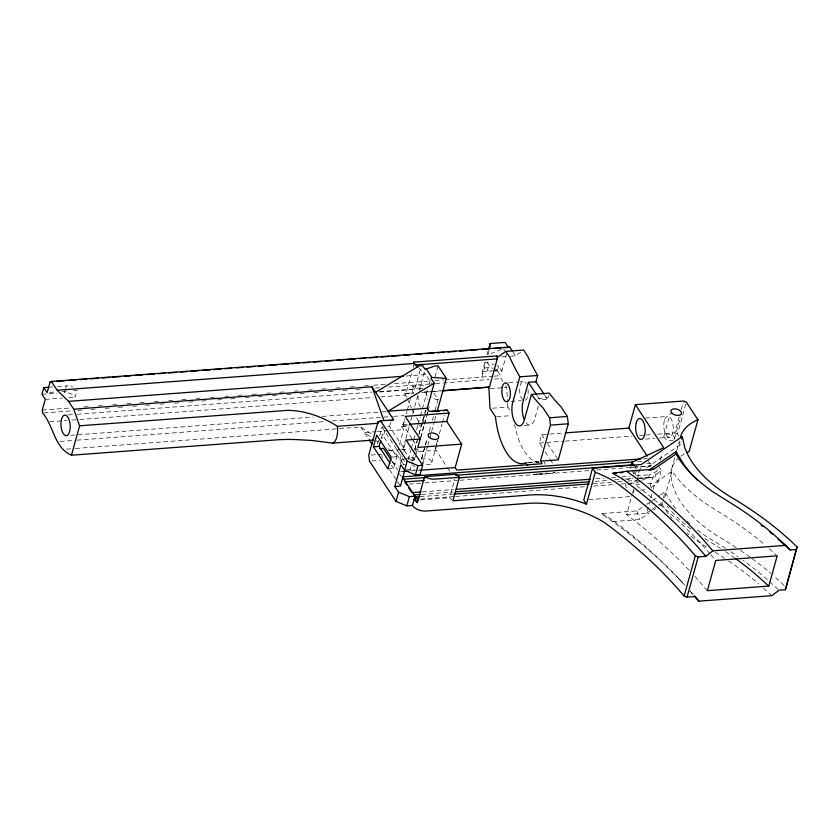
<?xml version="1.0" encoding="UTF-8"?>
<svg xmlns="http://www.w3.org/2000/svg" width="839" height="839" viewBox="0 0 839 839"><rect width="100%" height="100%" fill="white"/><g stroke="black" fill="none" stroke-linecap="round" stroke-linejoin="round"><path stroke-width="0.63" stroke-dasharray="4.2 3.15" d="M484.816 362.679L482.289 371.771L481.859 377.089L484.376 367.996L484.816 362.679L487.144 362.5L493.993 364.661M659.947 505.739L662.076 504.281L663.188 499.331M663.46 498.093L664.855 491.916L672.28 504.145A130.381 73.098 15.5 0 0 676.905 510.28M626.03 483.956L625.516 485.823L627.614 488.99M399.458 444.67L403.632 429.631L401.608 426.485L402.898 426.065L404.933 418.682M406.296 413.763L406.978 411.309M407.314 410.082L410.376 399.007M411.729 394.089L413.092 389.17L412.725 386.234L426.254 385.216M65.379 389.254L64.446 392.6A8.411 4.709 15.5 0 1 75.258 397.067L77.115 390.376L73.371 390.659M65.683 388.132L66.302 385.898A8.411 4.709 15.5 0 1 72.574 386.978M377.34 444.093L378.347 440.454M379.689 435.609L382.039 427.135L389.537 426.569L404.461 449.232L403.79 451.655M381.326 438.21L382.301 434.686L378.924 434.938M389.537 426.569L391.163 420.696M406.6 397.35L404.723 393.774L406.013 393.355L411.456 373.712M413.166 367.576L413.847 365.112M412.127 438.776L402.888 424.744L404.555 418.755M403.349 464.177L396.679 454.696L398.074 449.683M379.532 392.033L414.791 389.38L421.744 364.315M387.933 468.875L393.554 468.456L396.816 456.72L382.301 434.686M399.993 459.741L401.388 454.728M402.783 449.714L405.562 439.688M405.908 438.43L409.39 425.866M410.785 420.832L417.759 395.672M419.154 390.659L424.712 370.597M410.732 460.254L403.528 449.305L405.447 442.384M400.434 463.768L402.447 456.5M408.236 459.772L411.016 449.746M411.362 448.498L413.449 440.968M413.795 439.709L415.2 434.675M416.595 429.652L417.633 425.876M417.99 424.618L420.077 417.067M420.423 415.808L427.397 390.691M429.128 384.43L430.522 379.417M411.498 460.873L413.239 454.581M414.634 449.547L417.077 440.748M418.818 434.455L424.408 414.33M424.754 413.071L425.446 410.554M412.295 460.59A6.303 3.534 15.5 0 1 413.407 460.108L414.33 459.95L412.652 457.391L413.333 454.916M414.707 449.956L417.455 440.035M419.175 433.836L422.269 422.688M422.615 421.44L424.681 414.005M425.016 412.767L425.709 410.292M434.969 376.91L438.042 365.804M422.531 424.586L426.632 409.831M409.81 471.078L412.243 462.31M412.599 461.051L415.032 452.284M415.378 451.025L416.071 448.519L418.158 451.623L435.965 450.281L446.663 466.557M414.33 459.95L415.368 456.227M415.704 454.99L417.423 448.792M420.517 437.643L423.957 425.247M424.303 424.01L426.359 416.564M426.705 415.326L427.743 411.613M428.079 410.365L429.117 406.653M420.853 437.633L424.261 425.342M424.607 424.115L426.652 416.752M426.988 415.515L428.016 411.834M421.524 458.776L427.103 438.65M421.66 458.744L425.1 446.348M425.436 445.11L427.156 438.912M429.222 431.477L430.942 425.279M432.316 420.318L433.344 416.605M435.063 410.407L438.094 399.5L433.165 392.023M422.657 463.778L427.471 446.432M427.817 445.194L431.246 432.798M431.592 431.561L434.34 421.639M434.686 420.402L436.752 412.966M436.28 444.89L437.643 439.982M439.342 433.836L442.069 424.01M442.415 422.783L444.46 415.41M431.77 462.667L438.052 440.024M488.13 350.712L487.134 354.299L489.473 354.121L502.236 349.087M488.036 354.834L489.357 350.041M452.095 500.034L449.641 497.737L454.79 479.205M488.13 367.713L487.333 370.586L492.178 370.765M502.907 381.546L500.967 378.609L500.6 375.673L497.286 370.639L498.544 366.098L495.125 365.017M506.714 353.659L501.869 371.132L493.384 370.817M538.323 405.992L534.642 419.248A14.714 6.586 85.7 0 1 525.581 422.174M537.264 395.819L539.991 399.972L547.489 399.406L548.601 395.421M542.246 447.439L539.362 443.055L541.69 434.675L563.798 433.008M633.896 473.752L636.172 465.53L637.21 467.092L650.77 466.075M634.924 475.314L636.549 469.441M689.123 570.163A488.749 274.017 15.5 0 0 632.48 519.131L626.597 514.664L632.187 494.528M632.533 493.269L634.284 486.977M633.466 492.881L634.116 490.532M637.367 478.786L640.996 465.729M630.089 483.348L636.602 482.855L637.304 480.338L628.191 481.03M596.676 469.997L651.326 465.897L652.018 463.38L645.516 463.873M642.024 480.348L648.537 477.339L649.229 474.822L657.178 471.14L657.87 468.665M663.932 435.986L670.214 413.344M650.036 487.029L652.648 477.643L661.3 470.26L658.175 465.519M651.054 487.721L658.038 482.006L654.923 477.265L657.199 469.043M660.272 460.024L662.328 452.609M626.597 514.664L646.586 513.153L649.376 503.096M650.77 498.062L652.868 490.511M653.214 489.252L654.955 482.96L672.018 471.308L677.86 478.849A142.966 80.145 15.5 0 0 706.207 503.935L722.631 514.234A262.764 147.318 15.5 0 1 765.346 545.256M658.038 482.006L661.3 470.26M657.87 434.162L674.797 432.882L679.212 416.952M681.258 409.6L683.292 402.248M674.525 438.629L680.46 417.245M678.866 436.081L677.503 434.004L686.333 402.133M671.62 469.106L675.017 456.846M676.716 450.721L679.433 440.915M664.698 497.737L672.018 471.308M646.544 467.774L679.936 444.974L680.932 441.377M630.634 467.365L630.393 468.193L633.865 466.589M510.448 356.218L515.534 355.841L520.589 352.212M684.561 584.856A482.446 270.473 15.5 0 0 625.328 530.94L601.573 513.573L637.021 510.909L645.59 505.068M646.659 504.333L650.938 501.407M652.008 500.684L659.496 495.566M660.566 494.832L664.855 491.916M646.586 513.153L650.854 510.248M651.913 509.514L657.252 505.875M658.311 505.151L663.649 501.512M612.795 521.585L639.696 519.561L649.292 513.017M653.55 510.102L655.689 508.654M627.876 484.722L636.119 480.894M627.142 479.95L632.921 477.276M636.602 482.855L640.944 480.852M536.97 473.773L533.74 474.811L551.548 473.479L554.778 472.43L552.24 472.619M400.769 460.265L403.223 459.51M404.45 459.143L412.652 457.391M50.057 387.125L52.563 386.936M57.555 386.559L66.302 385.898M501.544 356.89L509.179 356.313M49.627 392.442L55.877 391.97M62.128 391.498L68.368 391.026M41.95 394.299L56.947 393.166M45.264 399.333L62.222 398.053M68.746 397.56L75.258 397.067M484.376 367.996L490.469 367.545L492.745 368.258M406.128 376.019L425.688 374.551L432.4 384.755M482.289 371.771L492.294 371.016M493.542 370.922L497.286 370.639M42.286 410.103L70.979 407.943M84.026 406.967L90.549 406.475M98.373 405.887L102.285 405.594M112.72 404.807L117.932 404.419M127.067 403.727L130.978 403.433M140.113 402.751L145.325 402.363M154.46 401.671L158.372 401.378M168.807 400.591L172.719 400.297M181.853 399.616L188.376 399.123M196.2 398.535L200.112 398.242M210.547 397.466L214.459 397.172M224.894 396.386L228.806 396.092M237.94 395.4L243.153 395.012M252.287 394.33L257.51 393.931M266.634 393.25L270.546 392.956M279.681 392.264L284.893 391.876M294.028 391.194L297.939 390.901M308.374 390.114L312.286 389.82M321.421 389.139L326.633 388.74M335.768 388.058L340.991 387.66M350.115 386.978L354.027 386.685M364.462 385.898L368.373 385.604M373.596 385.216L385.332 384.335M394.466 383.643L429.683 381M434.906 380.612L444.03 379.92M445.341 379.826L493.112 376.239M494.36 376.145L500.6 375.673M43.953 412.935L72.678 410.774M77.901 410.386L81.823 410.093M90.958 409.401L96.181 409.013M105.326 408.331L110.549 407.932M118.383 407.345L123.606 406.957M132.74 406.265L137.963 405.877M145.797 405.289L152.331 404.797M160.165 404.209L165.388 403.811M174.533 403.129L179.756 402.741M188.89 402.049L194.113 401.661M201.947 401.073L208.481 400.581M217.616 399.888L221.538 399.595M230.673 398.913L235.895 398.525M245.04 397.833L250.263 397.445M258.097 396.857L263.32 396.459M272.465 395.777L277.688 395.379M286.823 394.697L292.045 394.299M299.88 393.711L305.102 393.323M314.247 392.642L319.47 392.243M328.605 391.561L333.828 391.163M342.973 390.481L348.195 390.083M356.03 389.495L361.252 389.107M375.62 388.027L379.532 387.733M388.677 387.052L429.149 384.01M435.682 383.517L489.221 379.49M494.444 379.102L500.967 378.609M68.232 414.938L76.045 414.351M77.345 414.256L371.887 392.138M379.71 391.551L422.929 388.436M508.749 382.699L518.932 381.934M520.201 381.839L522.739 381.64M406.013 393.355L413.837 392.767M424.261 391.981L429.474 391.593M430.774 391.488L441.209 390.712M404.723 393.774L413.837 393.082M421.66 392.495L432.085 391.719M433.385 391.614L441.209 391.026M49.753 421.744L66.701 420.475M71.913 420.087L78.426 419.594M79.726 419.5L372.967 397.476M380.791 396.889L405.552 395.033M490.238 388.667L502.96 387.712M504.229 387.618L506.777 387.429L507.553 402.154M538.271 398.452L547.961 397.728M511.066 401.378L521.239 400.612M70.749 435.284L313.157 417.077M322.281 416.396L380.927 411.991M382.238 411.897L386.139 411.603M492.545 408.215L507.805 407.072L510.573 411.267M60.03 441.429L75.667 440.255M76.968 440.15L324.599 421.556M332.412 420.968L392.369 416.469M393.669 416.375L404.094 415.588M496.803 416.71L510.794 415.662M66.48 449.148L74.293 448.561M75.594 448.466L360.812 427.041L372.568 434.696M402.888 424.744L408.048 424.356M402.898 426.065L407.806 425.698M401.608 426.485L410.198 425.834M418.787 425.195L421.241 425.006M376.208 431.697L364.451 432.578L371.971 437.738M377.508 431.592L387.964 430.816M389.265 430.711L403.632 429.631M524.197 425.446L530.647 424.964M645.506 418.116L667.225 416.48M403.528 449.305L404.461 449.232M388.646 450.585L400.402 449.694M401.703 449.599L409.537 449.012M371.121 455.053L377.078 454.602M378.274 454.518L381.85 454.245M539.362 443.055L564.102 441.199M565.402 441.104L631.819 436.112M639.633 435.525L644.845 435.137M646.145 435.042L652.658 434.55M392.316 457.056L396.816 456.72M645.516 439.07L654.462 438.398M659.58 438.01L669.805 437.245M371.855 460.926L380.193 460.296M403.129 464.523L405.373 464.355M417.654 470.228L419.846 470.06M400.78 471.675L403.36 471.487M411.131 470.899L415.022 470.606M526.986 462.541L538.439 461.681M528.78 462.824L538.963 462.058M643.503 458.734L647.404 458.44M637.598 461.639L644.1 461.156M538.25 473.668L547.154 473.007M409.327 484.072L423.632 482.991M424.933 482.897L458.765 480.359M460.066 480.265L590.174 470.49M422.3 491.864L453.605 489.515M595.763 478.838L603.587 478.251M611.411 477.664L616.623 477.265M621.846 476.877L629.669 476.29M636.193 475.797L649.229 474.822M421.598 494.381L452.903 492.032M595.061 481.355L608.107 480.369M614.62 479.887L623.755 479.195M625.055 479.1L632.879 478.513M638.101 478.125L648.537 477.339M641.353 478.282L654.923 477.265M638.647 478.691L652.648 477.643M419.93 496.667L452.473 494.223M593.047 483.663L611.264 482.299M617.777 481.806L622.978 481.418M420.538 499.09L454.371 496.541M455.682 496.447L585.842 486.672M593.645 486.085L614.473 484.523M620.986 484.03L628.789 483.442M420.622 499.918L449.641 497.737M639.968 484.082L634.976 484.46L640.86 488.927A488.749 274.017 15.5 0 1 706.585 549.86L710.035 553.855M647.467 483.526L654.955 482.96M640.482 490.049L646.838 489.577M588.884 499.677L631.201 496.499M438.094 399.5L437.046 399.479A6.303 3.534 15.5 0 1 431.309 397.109M406.569 469.074L415.19 469.976M493.888 368.615L501.869 371.132L498.544 366.098M674.797 432.882L677.503 434.004M601.573 513.573L611.285 519.194L622.402 527.637A476.185 266.97 15.5 0 1 684.876 585.244M704.938 538.701L714.262 544.438A262.764 147.318 15.5 0 1 720.449 548.328M706.606 547.038L699.065 542.193A136.642 76.611 15.5 0 1 689.878 535.355M376.271 440.685L378.42 442.163M388.09 448.802L396.679 454.696M391.928 461.786L398.378 466.211M769.174 548.696L777.166 555.858M778.12 589.387L764.822 577.473A275.328 154.366 15.5 0 0 743.113 560.326M763.469 588.181L770.915 594.851M784.15 585.528L780.669 582.161A285.9 160.28 15.5 0 0 773.516 575.732M418.682 367.713L425.688 374.551M678.415 578.239L682.076 582.203M710.853 554.799L715.751 560.473M707.371 590.677L698.216 580.064A488.749 274.017 15.5 0 0 694.147 575.554M690.214 591.086L693.454 594.841M689.784 590.876L693.056 594.662M667.299 506.221L668.756 508.109M648.012 460.863L651.326 465.897M634.808 466.557L636.203 468.676M636.906 469.735L639.003 472.923M631.788 470.312L635.28 475.608M544.763 395.253L547.489 399.406M512.954 351.919L515.534 355.841M503.39 348.625L504.721 350.639M541.69 434.675L544.574 439.049M547.458 443.432L558.271 459.856M505.487 385.468L506.777 387.429M487.144 362.5L490.469 367.545M545.13 451.812L549.451 458.388M550.174 459.478L553.058 463.862M544.186 462.31L545.528 464.345M414.791 389.38L412.725 386.234M416.532 417.864L420.57 423.989M412.84 439.856L416.396 445.247M382.039 427.135L405.059 462.09M392.023 461.324L397.707 469.955M399.511 473.888L400.843 475.902M391.488 465.309L393.554 468.456M389.663 469.693L396.857 480.611M397.581 481.712L399.731 484.984M360.812 427.041L368.604 438.87M447.376 467.648L450.228 471.99M662.076 504.281L665.358 509.672A136.642 76.611 15.5 0 0 671.966 518.219M407.135 398.515L411.351 407.827M411.886 408.992L414.518 414.802M637.021 510.909L639.696 519.561M435.598 447.344L435.965 450.281M417.791 448.687L418.158 451.623M381.997 455.42L382.28 457.769M507.616 403.381L507.805 407.072M415.043 466.62A6.303 3.534 15.5 0 1 412.473 465.037M688.913 534.569A136.642 76.611 15.5 0 1 687.015 532.996M715.09 552.24A269.078 150.852 15.5 0 1 724.539 558.25M728.64 560.976A269.078 150.852 15.5 0 1 758.823 584.007M725.504 551.632A262.764 147.318 15.5 0 1 734.335 557.715M690.948 529.115A142.966 80.145 15.5 0 1 669.48 509.053M725.483 548.36A275.328 154.366 15.5 0 0 720.072 544.962L704.456 535.177A130.381 73.098 15.5 0 1 694.765 527.909M730.8 551.81A275.328 154.366 15.5 0 1 738.058 556.739M539.11 462.289A52.542 23.502 85.7 0 1 514.611 424.576M736.181 547.563A285.9 160.28 15.5 0 0 726.134 541.176L720.942 538.093A119.809 67.172 15.5 0 1 671.515 480.537L671.095 476.835A64.551 36.192 15.5 0 1 678.573 458.052M740.533 550.468A285.9 160.28 15.5 0 1 751.094 557.883M752.122 558.638A285.9 160.28 15.5 0 1 770.747 573.341M680.828 456.217A64.551 36.192 15.5 0 1 685.159 453.49M679.936 444.974A64.551 36.192 15.5 0 1 679.8 442.331M384.682 430.355A15.238 6.817 85.7 0 1 381.63 438.451M522.844 399.742A9.46 4.226 85.7 0 1 519.928 386.349A9.46 4.226 85.7 0 1 525.99 383.444M528.025 389.653A9.46 4.226 85.7 0 1 525.057 400.329M689.826 523.693A130.381 73.098 15.5 0 1 687.026 521.113M421.503 459.29A5.464 3.062 15.5 0 1 429.222 459.174A5.464 3.062 15.5 0 1 430.48 464.166A5.464 3.062 15.5 0 1 422.321 462.551M673.539 439.961A5.464 3.062 15.5 0 1 664.561 437.958A5.464 3.062 15.5 0 1 668.872 434.099A5.464 3.062 15.5 0 1 674.199 439.363M420.402 406.81A10.299 4.604 85.7 0 1 418.158 394.76M420.297 389.139A10.299 4.604 85.7 0 1 422.615 388.384M425.929 392.243A10.299 4.604 85.7 0 1 427.334 399.825M664.373 420.57A10.508 4.698 85.7 0 0 668.578 437.276A10.508 4.698 85.7 0 0 672.605 422.751A10.508 4.698 85.7 0 0 664.373 420.57"/><path stroke-width="1.26" d="M489.693 348.846L490.123 343.529L505.12 342.406L508.434 347.44L509.734 347.021L512.314 350.943M48.809 387.219L43.806 387.587L47.131 392.631L50.109 381.86L51.41 381.441L57.209 390.261L68.588 401.367L73.738 409.191L371.971 386.789L393.753 419.867L380.633 420.853L378.043 421.681L368.741 455.231L369.475 461.104L396.008 501.386L406.821 505.865L412.442 505.445A10.508 5.894 15.5 0 0 425.96 511.035L527.395 503.41A79.715 44.687 15.5 0 1 604.783 522.728A465.624 261.044 15.5 0 1 677.723 588.621L684.131 596.047L687.047 597.127L694.682 596.55L698.908 601.164L771.849 595.68L779.043 590.216L785.409 589.733L797.05 546.955L791.827 541.91A285.9 160.28 15.5 0 0 737.292 500.925L732.101 497.842A119.809 67.172 15.5 0 1 688.179 455.462L684.792 447.848L682.264 436.584L641.321 464.533L592.586 468.193L583.745 500.054L586.44 504.155L595.281 472.284L592.586 468.193M785.409 589.733L797.05 546.955M630.98 466.096L632.019 462.32L663.691 447.659L635.364 404.65L683.628 401.021L686.333 402.133L697.943 419.762L689.102 451.634A64.551 36.192 15.5 0 0 687.078 452.525M43.806 387.587L41.95 394.299L45.264 399.333L42.286 410.103L42.642 413.029C53.853 426.139 54.178 447.701 71.451 455.22L279.303 439.667A75.95 21.95 4.4 0 1 294.898 439.521L311.175 440.402L332.758 443.118L373.649 440.045M71.451 455.22L79.611 425.813L73.738 409.191M373.428 446.841L376.68 435.105L391.194 457.14L387.933 468.875L373.428 446.841L379.05 446.421L390.104 463.212M379.05 446.421L380.675 440.548M412.442 505.445L415.001 496.216L409.38 496.636L398.567 492.168L394.833 486.505L400.874 464.701L404.618 470.343L415.431 474.822L420.108 474.486L422.667 465.257L406.086 440.076L420.14 439.028L417.822 447.407L461.681 444.114L455.168 467.596L456.825 470.113L542.12 463.705L540.463 461.188L550.457 425.132L549.555 417.791L543.022 407.88A212.288 94.964 85.7 0 1 534.076 397.864L531.423 394.445L549.241 393.113L551.884 396.522A212.288 94.964 85.7 0 0 560.83 406.537L567.363 416.448L568.265 423.789L558.271 459.856L540.463 461.188M396.008 501.386L398.567 492.168M404.618 470.343L407.167 461.135L380.633 420.853M404.818 470.333L400.455 486.075L394.833 486.505M461.681 444.114L446.757 421.451L449.085 413.071L447.114 410.082L429.306 411.414L427.229 408.268L434.183 383.192L430.868 378.158L431.97 377.487L446.338 378.389L437.098 411.729M406.821 505.865L409.38 496.636M415.431 474.822L417.979 465.614L422.667 465.257M419.93 496.667L416.029 496.961L415.326 499.478L417.403 502.624L424.607 476.625L456.154 474.255L459.415 477.318L452.903 500.799L529.713 495.031A79.715 44.687 15.5 0 1 582.853 502.792L586.388 504.155M488.466 349.506L490.123 343.529M442.51 390.932L489.431 387.083L497.265 358.851L496.898 355.914L413.48 362.175L413.721 364.136M496.898 355.914L497.726 357.173L505.812 351.384L509.85 357.519A212.288 94.964 85.7 0 0 517.411 372.558L519.823 376.826L512.723 402.395A14.714 6.586 85.7 0 0 515.272 422.95A14.714 6.586 85.7 0 0 524.333 420.024L531.423 394.445M544.081 394.225L535.88 381.776L528.381 382.343L523.033 401.619A14.714 6.586 85.7 0 0 524.197 419.49M535.88 381.776L537.631 375.484L535.219 371.216A212.288 94.964 85.7 0 1 527.658 356.176L523.62 350.041L505.812 351.384M647.289 456.185L628.851 428.121L635.364 404.65M681.593 438.986L682.264 436.584M684.131 596.047L695.3 555.796L688.882 548.37A465.624 261.044 15.5 0 0 615.941 482.477A79.715 44.687 15.5 0 0 598.123 473.406L595.323 472.326M687.047 597.127L698.216 556.876L705.851 556.299L712.867 550.845L785.807 545.371L790.202 549.965L796.578 549.482M768.797 586.062L777.166 555.858L715.751 560.473L707.371 590.677L768.797 586.062L756.967 575.46A262.764 147.318 15.5 0 0 735.289 558.407M649.26 469.924L676.014 451.665L683.449 463.894A130.381 73.098 15.5 0 0 697.282 480.002M649.281 470.375L653.644 469.253L676.035 453.972L676.014 451.665M375.62 392.327L421.744 364.315L425.069 369.349L434.77 366.045L438.042 365.804L446.338 378.389M434.183 383.192L388.058 411.215L427.229 408.268M391.163 420.696L392.893 420.14M447.114 410.082L443.275 410.691M705.851 556.299L697.608 546.755A476.185 266.97 15.5 0 0 633.56 487.386L622.454 478.943L612.743 473.322L626.754 471.266L653.644 469.253M51.41 381.441L509.734 347.021M50.109 381.86L52.721 381.672M56.633 381.378L64.456 380.78M68.379 380.487L76.202 379.899M80.114 379.606L86.637 379.123M90.549 378.829L98.373 378.242M102.285 377.949L110.119 377.361M112.72 377.162L120.554 376.575M124.466 376.281L130.989 375.788M134.901 375.494L142.724 374.907M146.636 374.613L154.46 374.026M158.372 373.733L164.895 373.24M168.807 372.946L176.641 372.359M180.553 372.065L187.076 371.572M190.988 371.278L198.812 370.691M202.723 370.398L210.547 369.81M213.158 369.621L220.982 369.034M224.904 368.741L231.417 368.248M236.64 367.849L243.163 367.367M247.075 367.073L254.899 366.486M258.811 366.192L265.334 365.699M269.246 365.405L277.08 364.818M280.992 364.525L288.815 363.937M291.427 363.738L299.25 363.151M303.162 362.857L309.685 362.364M313.597 362.07L321.421 361.483M325.333 361.19L333.167 360.602M337.079 360.309L343.602 359.826M347.514 359.532L355.337 358.935M359.249 358.641L365.773 358.159M369.684 357.865L377.508 357.278M381.43 356.984L389.254 356.397M391.865 356.197L399.689 355.61M403.601 355.317L410.124 354.824M415.336 354.436L421.86 353.943M425.772 353.649L433.606 353.062M437.518 352.768L444.041 352.275M447.953 351.981L455.776 351.394M459.688 351.101L467.512 350.513M470.123 350.314L477.947 349.727M481.859 349.433L488.382 348.951M493.437 348.573L500.935 348.007M504.69 347.724L508.434 347.44M57.209 390.261L414.309 363.434L417.812 366.863M415.148 365.017L497.265 358.851M68.588 401.367L403.528 376.218M519.823 376.826L537.631 375.484M442.51 390.607L489.431 387.083M79.611 425.813L287.431 410.355A75.95 58.09 32.1 0 1 302.554 411.928C314.971 414.424 326.791 419.479 337.404 426.338L378.305 423.276M431.823 411.55L439.458 410.974M449.085 413.071L405.216 416.364L420.14 439.028M378.043 421.681L381.619 421.419M409.338 424.261L446.757 421.451M549.555 417.791L567.363 416.448M550.457 425.132L568.265 423.789M565.098 432.914L628.851 428.121M379.742 448.655L383.496 448.372L391.31 460.244M403.36 471.487L408.541 471.099M420.203 470.218L455.168 467.596M402.804 476.814L640.902 458.933M403.402 479.226L425.52 477.569M455.451 475.325L632.396 462.037M459.415 477.318L434.801 479.163A10.508 5.894 15.5 0 1 424.607 476.625M424.335 480.485L404.818 481.943L406.936 485.152M458.167 477.936L632.512 464.848M612.743 473.322L616.539 473.028M620.336 472.745L622.874 472.556M411.865 492.65L421 491.958M456.206 489.315L590.541 479.226M413.774 494.968L420.297 494.475M455.514 491.832L589.848 481.743M453.773 494.129L589.135 483.956M695.3 555.796L698.216 556.876M407.167 461.135L417.979 465.614M626.754 471.266L639.287 480.621A482.446 270.473 15.5 0 1 704.173 540.767L712.867 550.845M417.403 502.624L414.067 499.572M785.807 545.371L772.771 533.688A269.078 150.852 15.5 0 0 729.039 501.921L713.024 491.885A136.642 76.611 15.5 0 1 679.307 459.363L676.035 453.972M778.214 539.225L790.202 549.965M694.241 595.742L698.908 601.164M488.12 387.503L488.969 388.761L489.997 408.404L495.534 416.805L495.65 418.598A52.542 23.502 85.7 0 0 524.973 463.118L525.717 462.635L527.721 465.676M632.019 462.32L634.116 465.498M528.381 382.343L536.582 394.781M426.17 368.678L431.97 377.487M413.48 362.175L414.309 363.434M416.029 496.961L418.095 500.107M402.017 476.51L415.001 496.216M408.341 487.302L411.162 491.581M369.286 439.919L372.055 444.114M371.971 386.789L383.843 420.391M337.404 426.338A15.238 6.817 85.7 0 1 332.758 443.118M680.45 437.245A64.551 36.192 15.5 0 1 697.943 419.762M761.151 525.183A275.328 154.366 15.5 0 1 763.071 526.661M769.646 531.895A275.328 154.366 15.5 0 1 772.394 534.17M636.256 422.678A10.508 4.698 85.7 0 0 640.461 439.384A10.508 4.698 85.7 0 0 644.488 424.859A10.508 4.698 85.7 0 0 636.256 422.678M502.362 386.653A9.46 4.226 85.7 0 0 506.148 401.692A9.46 4.226 85.7 0 0 509.776 388.625A9.46 4.226 85.7 0 0 502.362 386.653M429.295 437.392A5.464 3.062 15.5 0 0 438.419 438.252A5.464 3.062 15.5 0 0 432.63 432.934A5.464 3.062 15.5 0 0 429.295 437.392M672.06 413.344A5.464 3.062 15.5 0 0 681.174 414.204A5.464 3.062 15.5 0 0 675.385 408.887A5.464 3.062 15.5 0 0 672.06 413.344M61.52 419.238A10.299 4.604 85.7 0 0 65.641 435.609A10.299 4.604 85.7 0 0 69.585 421.377A10.299 4.604 85.7 0 0 61.52 419.238"/></g></svg>
